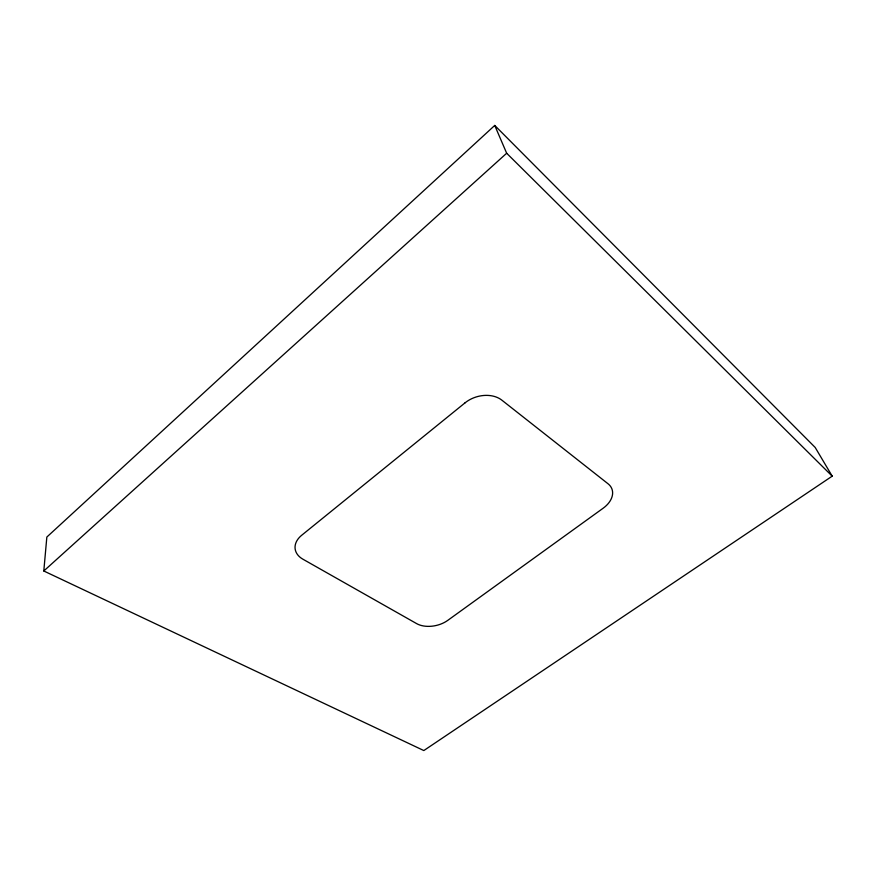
<?xml version="1.0" encoding="UTF-8"?>
<svg xmlns="http://www.w3.org/2000/svg" width="876" height="876" viewBox="0 0 876 876"><rect width="100%" height="100%" fill="white"/><g stroke="black" fill="none" stroke-linecap="round" stroke-linejoin="round"><path stroke-width="1.31" d="M43.8 570.988L46.844 537.054L494.743 125.443L815.184 447.45L832.2 476.161L423.82 750.557L43.8 570.988L506.667 153.234L494.743 125.443M506.667 153.234L832.2 476.161M465.014 402.872L301.673 535.28A24.659 16.841 -8 0 0 302.866 559.173L416.626 623.613A22.546 14.334 -12.6 0 0 447.735 620.394L603.181 508.2A24.232 16.283 -20 0 0 608.075 483.804L501.86 400.168A26.368 19.568 -17.2 0 0 465.014 402.872"/></g></svg>
